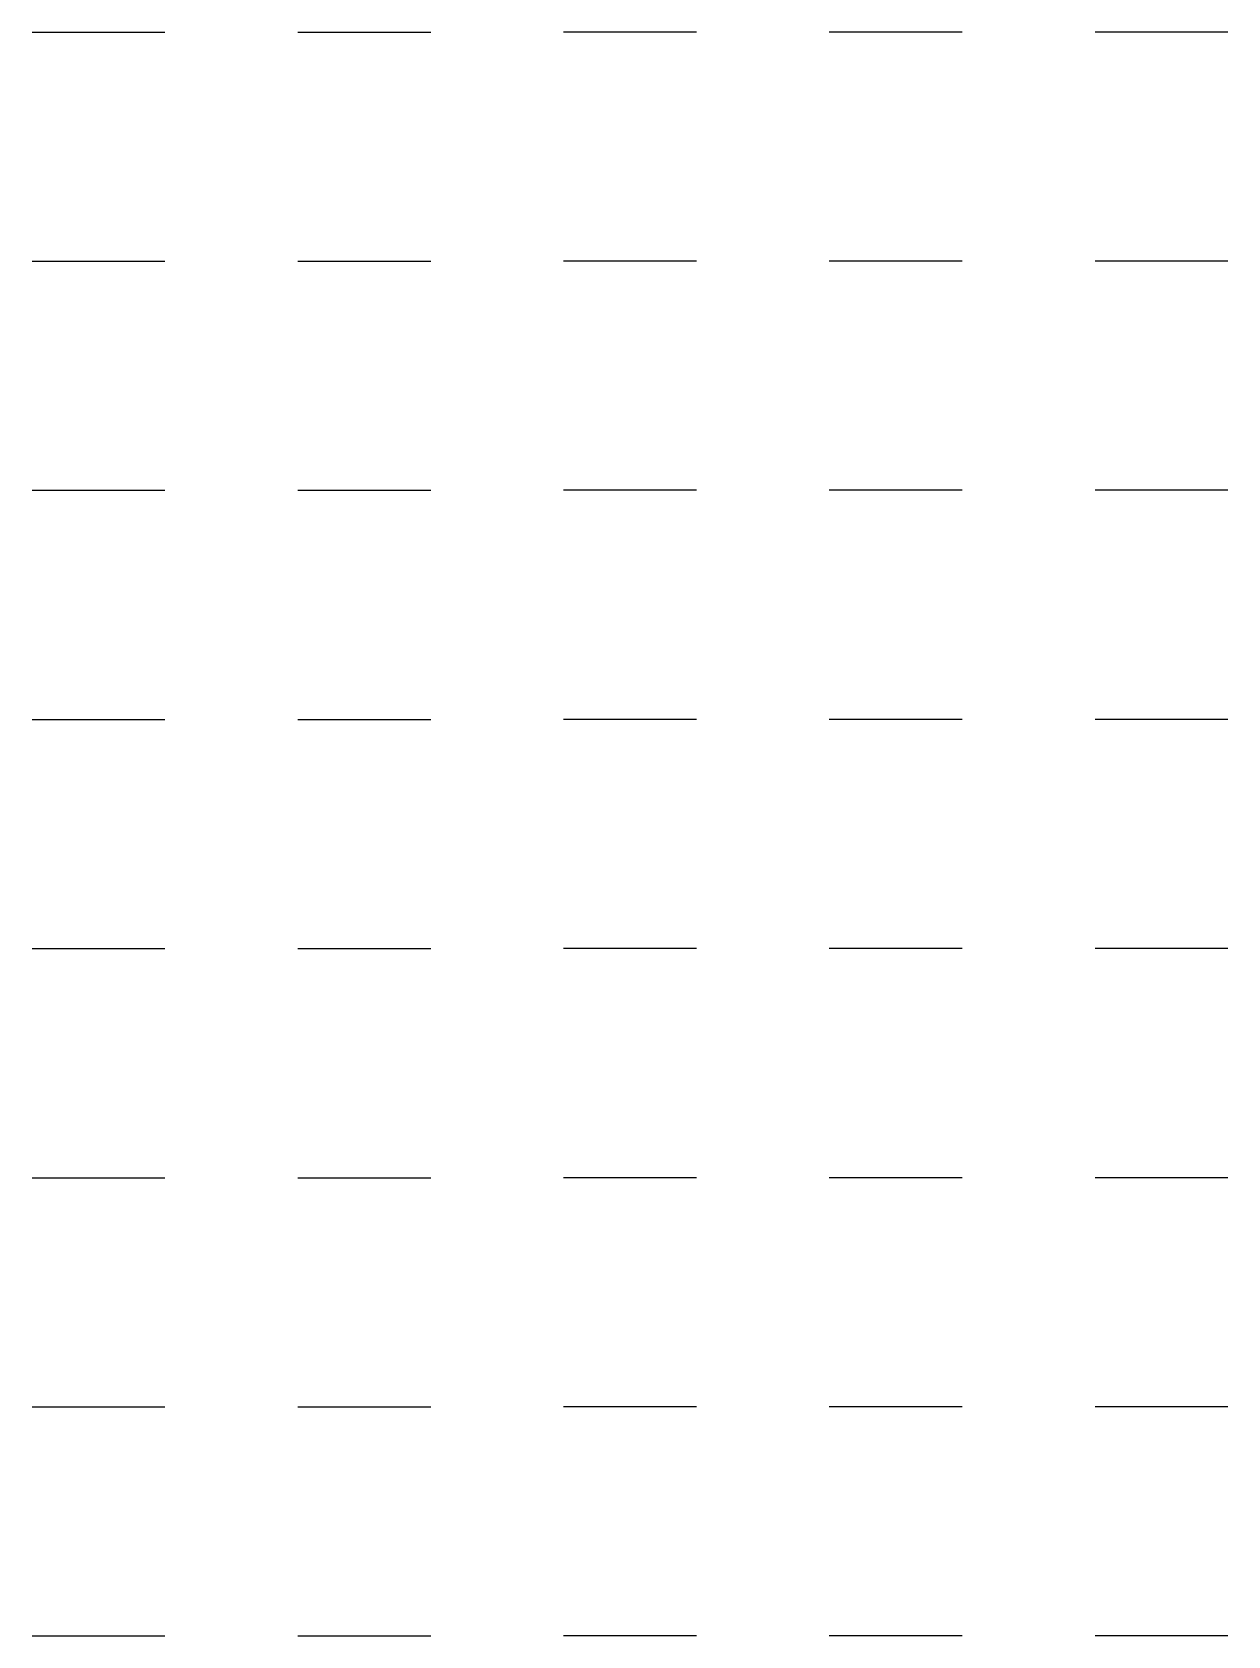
# Model space of a CAD drawing. Header units: millimetres. Extents: x 1833.06 to 1834.55, y 2294.79 to 2296.79.
import ezdxf

# ---------------------------------------------------------------- set-up
doc = ezdxf.new("R2010")
doc.units = ezdxf.units.MM

msp = doc.modelspace()

# ---------------------------------------------------------------- linework, layer by layer
for p, q in [((1833.0643, 2296.7879), (1833.2295, 2296.7879)), ((1833.3947, 2296.7879), (1833.5599, 2296.7879)), ((1833.8903, 2296.7879), (1833.7251, 2296.7879)), ((1834.2206, 2296.7879), (1834.0554, 2296.7879)), ((1834.551, 2296.7879), (1834.3858, 2296.7879)), ((1833.0643, 2296.503), (1833.2295, 2296.503)), ((1833.3947, 2296.503), (1833.5599, 2296.503)), ((1833.8903, 2296.503), (1833.7251, 2296.503)), ((1834.2206, 2296.503), (1834.0554, 2296.503)), ((1834.551, 2296.503), (1834.3858, 2296.503)), ((1833.0643, 2296.2182), (1833.2295, 2296.2182)), ((1833.3947, 2296.2182), (1833.5599, 2296.2182)), ((1833.8903, 2296.2182), (1833.7251, 2296.2182)), ((1834.2206, 2296.2182), (1834.0554, 2296.2182)), ((1834.551, 2296.2182), (1834.3858, 2296.2182)), ((1833.0643, 2295.9333), (1833.2295, 2295.9333)), ((1833.3947, 2295.9333), (1833.5599, 2295.9333)), ((1833.8903, 2295.9333), (1833.7251, 2295.9333)), ((1834.2206, 2295.9333), (1834.0554, 2295.9333)), ((1834.551, 2295.9333), (1834.3858, 2295.9333)), ((1833.0643, 2295.6485), (1833.2295, 2295.6485)), ((1833.3947, 2295.6485), (1833.5599, 2295.6485)), ((1833.8903, 2295.6485), (1833.7251, 2295.6485)), ((1834.2206, 2295.6485), (1834.0554, 2295.6485)), ((1834.551, 2295.6485), (1834.3858, 2295.6485)), ((1833.0643, 2295.3636), (1833.2295, 2295.3636)), ((1833.3947, 2295.3636), (1833.5599, 2295.3636)), ((1833.8903, 2295.3636), (1833.7251, 2295.3636)), ((1834.2206, 2295.3636), (1834.0554, 2295.3636)), ((1834.551, 2295.3636), (1834.3858, 2295.3636)), ((1833.0643, 2295.0788), (1833.2295, 2295.0788)), ((1833.3947, 2295.0788), (1833.5599, 2295.0788)), ((1833.8903, 2295.0788), (1833.7251, 2295.0788)), ((1834.2206, 2295.0788), (1834.0554, 2295.0788)), ((1834.551, 2295.0788), (1834.3858, 2295.0788)), ((1833.0643, 2294.7939), (1833.2295, 2294.7939)), ((1833.3947, 2294.7939), (1833.5599, 2294.7939)), ((1833.8903, 2294.7939), (1833.7251, 2294.7939)), ((1834.2206, 2294.7939), (1834.0554, 2294.7939)), ((1834.551, 2294.7939), (1834.3858, 2294.7939))]:
    msp.add_line(p, q)

doc.saveas('drawing.dxf')
